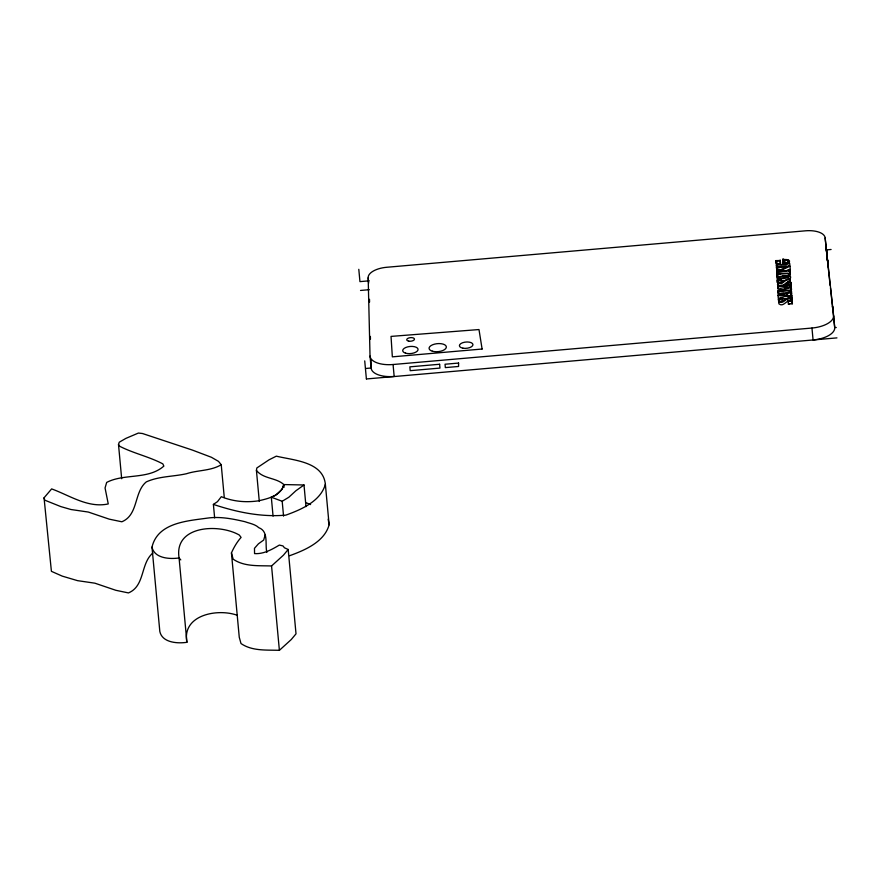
<?xml version="1.0" encoding="UTF-8"?>
<svg xmlns="http://www.w3.org/2000/svg" width="881" height="881" viewBox="0 0 881 881"><rect width="100%" height="100%" fill="white"/><g stroke="black" fill="none" stroke-linecap="round" stroke-linejoin="round"><path stroke-width="1.32" d="M777.449 284.299L778.628 285.995M265.214 534.756L263.683 540.053L258.452 543.797L254.477 548.312L254.554 553.598C263.573 554.226 271.855 549.557 279.332 545.075L282.977 545.923L284.453 547.795L288.186 549.48L296.016 633.835L291.259 639.54L279.387 650.332C266.403 649.848 252.164 651.246 240.998 643.537L239.258 637.26L231.439 552.905C233.817 547.453 237.055 541.936 241.086 537.41L239.335 535.075C219.391 523.402 173.777 525.186 179.074 557.948L186.893 642.304C177.786 643.692 162.247 642.866 159.824 631.49L151.995 547.123C157.743 522.664 187.047 520.979 207.608 518.083C220.173 516.332 232.716 518.854 244.885 521.684C249.62 523.413 255.049 524.129 258.849 527.708C268.925 531.485 264.829 544.392 266.855 552.442M778.209 284.222L778.408 285.312L780.026 285.521L790.136 284.376L790.863 283.671L791.226 288.076L790.598 288.131C792.151 281.788 780.302 287.404 780.687 286.292L791.303 287.349L791.523 289.794M259.3 501.454L256.415 470.344L256.845 467.965L269.057 459.805L276.326 456.16C293.725 460.389 323.019 461.611 325.364 484.242L329.12 524.812C324.439 541.881 304.881 550.207 289.585 555.724M325.364 484.242C320.673 501.3 301.115 509.636 285.818 515.143C261.172 517.301 236.615 512.147 213.389 504.406L214.645 517.929M121.677 478.746L118.506 444.542L119.243 442.218L125.884 438.386L138.416 433.056L142.458 433.507L192.421 450.092L211.396 457.272L218.488 461.369L221.23 464.705L224.281 497.545M256.415 470.344C263.199 479.099 276.216 477.502 283.825 484.572C281.303 495.574 268.066 498.679 258.507 500.826C245.909 502.688 233.135 501.553 221.318 496.697L217.475 501.652L213.389 504.406M306.004 506.63L304 484.979L283.825 484.572L282.085 489.208L275.621 495.265L271.315 497.214L273.066 516.156M789.354 262.99C790.896 258.254 785.246 260.104 782.78 259.245L782.912 261.228L787.757 260.181L788.77 261.932A4.438 2.059 -5.3 0 1 788.088 262.89L781.172 264.553L776.888 263.331C775.39 259.653 786.381 260.457 775.897 260.611L776.822 260.974L775.908 262.879L776.579 264.135A6.486 3.006 -5.3 0 0 778.275 264.961L786.028 264.851L788.605 263.727L788.969 262.461M776.646 263.86L776.139 265.324L776.811 266.58A6.486 3.006 -5.3 0 0 778.496 267.406M779.079 301.952L778.815 303.758C783.418 307.656 786.138 299.87 790.598 300.806M790.742 284.53L790.675 282.206M152.887 553.037C140.365 563.3 145.211 585.975 128.45 592.924L115.829 590.292L94.895 583.189L77.55 580.656L62.254 576.13L51.406 571.328L44.05 497.809L51.638 488.9C69.808 495.496 88.111 508.337 108.253 503.932L105.059 487.964L106.667 482.425C124.056 473.284 148.173 479.903 163.855 466.104L162.831 463.88C149.076 456.611 133.637 453.407 119.838 446.337L118.506 444.542M288.186 549.48L283.429 555.184L271.557 565.965C258.574 565.492 244.345 566.879 233.168 559.171L231.439 552.905M304 484.979L295.873 490.772L288.814 497.258L282.184 501.267L271.315 497.214M221.23 464.705C211.088 470.983 197.796 470.014 186.541 473.714C173.227 476.72 158.877 476.169 146.29 481.896C133.769 492.16 138.614 514.834 121.853 521.783L109.233 519.151L88.298 512.048L70.954 509.515L60.833 506.597L44.81 500.188L44.05 497.809M777.372 264.135L780.456 263.001L780.214 260.236M788.308 266.502L789.805 265.038L789.772 263.551M782.691 285.774L786.612 282.57L789.728 282.46M777.901 274.85L776.778 271.436L787.284 266.778L777.284 267.604L777.626 270.676L776.8 270.742L776.469 266.69L790.004 266.117L790.257 268.98L785.489 271.095M780.357 301.842L782.813 300.861M779.663 283.142L781.612 282.702L781.359 279.938L777.218 280.301L778.055 280.643L777.218 281.854L777.791 283.264L781.634 283.594L785.863 280.4L790.224 279.035L790.675 276.931M791.733 295.752L791.105 295.807L790.268 290.642L778.859 291.314L779.178 294.386L778.375 294.452L778.055 290.675L788.803 287.536L777.769 286.402L777.681 285.103L778.308 285.048M790.587 290.785L791.744 296.941L778.011 295.476L791.369 291.303L791.578 293.472L789.938 292.933L787.306 293.549L787.537 295.994L791.634 295.311M786.623 293.736L780.764 295.267L786.755 295.763L786.623 293.736L786.843 296.181M789.805 303.505L788.396 304.132L792.404 303.725L791.567 303.383L792.426 301.743L791.336 300.322M781.359 279.938L778.463 281.182L778.132 282.581C781.249 285.026 791.997 272.824 790.125 282.46L790.962 282.801C781.128 282.922 791.248 283.781 789.993 280.378L788.726 279.806M778.474 299.221L778.441 298.78C788.495 298.791 778.319 297.789 779.355 301.049C782.471 303.505 793.219 291.303 791.347 300.939L792.184 301.28C782.35 301.401 792.471 302.26 791.226 298.857C786.535 295.961 783.429 305.63 778.584 301.313L779.278 299.122L778.474 299.221L778.694 301.665L779.509 301.566M787.691 300.157L790.598 300.091M790.345 284.904L791.16 284.794L790.929 282.349M369.205 280.819L359.944 281.623L358.798 269.322M360.527 290.455L369.271 289.695M831.091 249.488L826.246 249.907A19.107 8.854 -5.3 0 0 826.015 248.772M788.418 262.934L783.848 262.99L783.143 263.672L782.78 259.245M779.674 269.465L776.69 269.134L776.8 270.742M777.527 281.733L777.56 271.833C782.482 272.559 789.717 267.813 790.279 273.782L789.938 269.729L789.233 270.423L779.289 271.304L790.004 266.117M789.299 271.106L790.048 271.337L789.938 269.729M777.747 275.632L777.13 275.687L777.295 279.288L778.011 278.594C780.775 279.563 795.719 277.174 788.121 273.385M780.434 280.885L784.255 280.554M790.378 285.686L790.995 285.631M778.529 287.492L777.912 287.547L778 288.847L782.537 289.309M790.753 292.525L791.468 291.798L791.237 289.353L790.532 290.08L780.203 290.829L791.303 287.349M778.143 292.007L778.859 291.314M790.731 291.082L791.347 291.027L791.237 289.353M791.501 293.307L790.808 293.142M791.347 299.441L791.975 299.386L791.865 297.756M393.058 364.514L811.963 328.04A22.432 10.396 -5.3 0 0 833.624 315.728L825.145 237.991A19.107 8.854 -5.3 0 0 805.52 230.811L386.616 267.284A19.107 8.854 -5.3 0 0 368.17 277.779L370.031 356.089L371.132 368.005A22.432 10.396 -5.3 0 0 394.17 376.44L393.058 364.514A22.432 10.396 -5.3 0 1 370.031 356.089M365.692 368.478L371.132 368.005L370.945 359.767M836.267 327.512L834.725 327.644A22.432 10.396 -5.3 0 1 813.075 339.967L811.963 328.04M366.386 378.962L836.95 337.886M782.57 269.641L777.516 270.049L777.626 270.676M787.812 273.253L776.899 273.242L777.075 274.927L777.725 274.189L780.379 274.057M782.295 275.863L788.043 275.698M780.434 293.285L783.892 293.021M786.656 293.241L779.079 293.758L779.178 294.386M777.725 274.189L789.53 273.55M787.493 281.535L790.114 281.843M784.365 262.098L785.092 262.12M778 295.256L778.242 297.921L786.259 298.582M780.907 288.737L780.302 288.682M780.995 297.734L783.154 297.91M237.11 615.224C217.387 608.176 181.761 614.96 186.893 642.304M788.088 273.804C792.922 277.526 779.355 278.649 777.791 277.273M788.913 276.447L784.608 276.105L777.945 276.634L778.066 277.24M306.533 502.897L310.597 504.56M777.119 265.776L777.736 266.271M180.781 559.909L179.074 557.948C169.956 559.336 154.417 558.499 151.995 547.123M791.105 295.807L787.57 295.818L787.306 293.549M777.56 271.833L777.681 272.405M777.284 267.604L776.568 268.298L776.469 266.69M328.173 519.184L329.12 524.812M830.508 288.109L834.725 327.644L833.624 315.728M830.111 285.367L825.145 237.991M826.841 254.653C827.072 256.492 825.938 245.557 826.664 252.506M826.774 254.102L826.642 252.737M832.611 307.293C832.226 303.482 833.008 311.29 832.611 307.403M827.733 262.604L828.173 266.932L827.523 260.214L827.655 261.811M827.193 257.726C826.477 249.664 828.019 266.359 827.292 258.298M790.048 271.337L790.279 273.782M790.962 282.801L791.226 288.076M789.431 271.392L789.651 273.837M791.347 291.027L791.975 299.386M792.151 300.828L792.404 303.725M787.757 260.181L787.977 262.626M789.927 285.257L790.158 287.702M786.92 282.867L787.151 285.312M788.143 301.335L788.396 304.132M783.627 260.545L783.969 263.595M783.407 259.19L783.143 263.672M780.236 260.556L780.456 263.001M782.592 298.417L782.835 301.181M777.086 266.635L777.317 269.079M778.011 278.594L778.242 281.039M775.897 260.611L776.117 263.056M776.778 271.436L777.229 277.317M777.218 280.301L777.438 282.746M777.681 285.103L778 288.847M778.055 290.675L778.375 294.452M778.441 298.78L778.694 301.665M368.17 277.779L368.665 283.076M364.723 360.902L366.386 378.852M283.825 484.572L284.078 487.281M282.184 501.267L283.561 516.145M271.557 565.965L279.387 650.332M369.502 299.309L369.568 302.062M370.383 336.41L370.449 339.152M458.583 363.06L458.572 366.463L445.346 367.608L445.037 364.238L458.583 363.06M482.105 349.03L392.342 356.849L391.032 336.399L478.989 329.549L482.105 349.03M439.608 364.26L409.852 366.848L410.205 370.67L439.971 368.082L439.608 364.26M405.491 353.138A7.709 3.568 -5.3 0 0 417.957 350.076A7.709 3.568 -5.3 0 0 407.716 346.861A7.709 3.568 -5.3 0 0 405.491 353.138M432.362 351.2A8.656 4.009 -5.3 0 0 446.26 347.61A8.656 4.009 -5.3 0 0 434.531 344.141A8.656 4.009 -5.3 0 0 432.362 351.2M462.954 348.193A6.817 3.161 -5.3 0 0 472.954 344.581A6.817 3.161 -5.3 0 0 462.591 342.742A6.817 3.161 -5.3 0 0 462.954 348.193M408.762 341.156A3.898 1.806 -5.3 0 0 414.477 339.097A3.898 1.806 -5.3 0 0 408.553 338.04A3.898 1.806 -5.3 0 0 408.762 341.156"/></g></svg>
